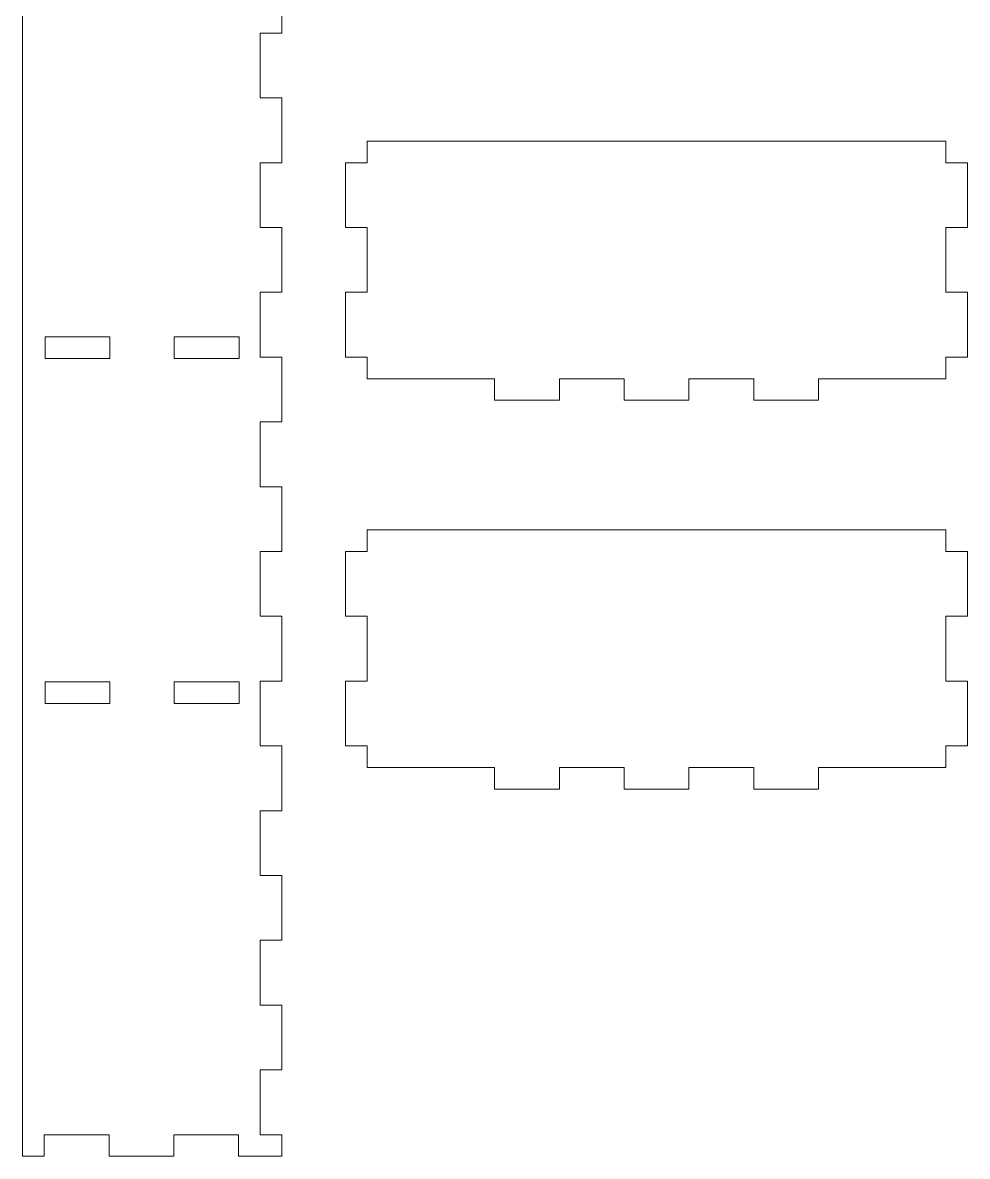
# Model space of a CAD drawing. Header units: inches. Extents: x -11.2 to 11.8, y -8.6 to 8.5.
# Drawn here: x 6.19 to 11.66, y -6.93 to -0.37 of the extents above; entities that cross this region are included whole.
import ezdxf

# ---------------------------------------------------------------- set-up
doc = ezdxf.new("R2010")
doc.units = ezdxf.units.IN
doc.header["$MEASUREMENT"] = 0
doc.layers.add('Tiny token holder', color=7, linetype='Continuous')

msp = doc.modelspace()

# ---------------------------------------------------------------- linework, layer by layer
at = {"layer": 'Tiny token holder', "color": 240, "lineweight": 9}
for points, knots in [([(6.6209, 2.8036), (6.6209, 2.8036), (6.6209, 2.9451), (6.6209, 2.9451), (6.6209, 2.9451), (6.6209, 2.9451), (6.746, 2.9451), (6.746, 2.9451), (6.746, 2.9451), (6.746, 2.9451), (6.746, 3.1326), (6.746, 3.1326), (6.746, 3.1326), (6.746, 3.1326), (6.621, 3.1326), (6.621, 3.1326), (6.621, 3.1326), (6.621, 3.1326), (6.621, 3.3195), (6.621, 3.3195), (6.621, 3.3195), (6.621, 3.3195), (6.3157, 3.3195), (6.3157, 3.3195), (6.3157, 3.3195), (6.3157, 3.3195), (6.3157, 3.4445), (6.3157, 3.4445), (6.3157, 3.4445), (6.3157, 3.4445), (6.1907, 3.4445), (6.1907, 3.4445), (6.1907, 3.4445), (6.1907, 3.4445), (6.1907, 3.3195), (6.1907, 3.3195), (6.1907, 3.3195), (6.1907, 3.3195), (6.1907, -6.8055), (6.1907, -6.8055), (6.1907, -6.8055), (6.1907, -6.8055), (6.1907, -6.9305), (6.1907, -6.9305), (6.1907, -6.9305), (6.1907, -6.9305), (6.3157, -6.9305), (6.3157, -6.9305), (6.3157, -6.9305), (6.3157, -6.9305), (6.3157, -6.8055), (6.3157, -6.8055), (6.3157, -6.8055), (6.3157, -6.8055), (6.6907, -6.8055), (6.6907, -6.8055), (6.6907, -6.8055), (6.6907, -6.8055), (6.6907, -6.9305), (6.6907, -6.9305), (6.6907, -6.9305), (6.6907, -6.9305), (7.0657, -6.9305), (7.0657, -6.9305), (7.0657, -6.9305), (7.0657, -6.9305), (7.0657, -6.8055), (7.0657, -6.8055), (7.0657, -6.8055), (7.0657, -6.8055), (7.4407, -6.8055), (7.4407, -6.8055), (7.4407, -6.8055), (7.4407, -6.8055), (7.4407, -6.9305), (7.4407, -6.9305), (7.4407, -6.9305), (7.4407, -6.9305), (7.5657, -6.9305), (7.5657, -6.9305), (7.5657, -6.9305), (7.5657, -6.9305), (7.6907, -6.9305), (7.6907, -6.9305), (7.6907, -6.9305), (7.6907, -6.9305), (7.6907, -6.8055), (7.6907, -6.8055), (7.6907, -6.8055), (7.6907, -6.8055), (7.5657, -6.8055), (7.5657, -6.8055), (7.5657, -6.8055), (7.5657, -6.8055), (7.5657, -6.4305), (7.5657, -6.4305), (7.5657, -6.4305), (7.5657, -6.4305), (7.6907, -6.4305), (7.6907, -6.4305), (7.6907, -6.4305), (7.6907, -6.4305), (7.6907, -6.0555), (7.6907, -6.0555), (7.6907, -6.0555), (7.6907, -6.0555), (7.5657, -6.0555), (7.5657, -6.0555), (7.5657, -6.0555), (7.5657, -6.0555), (7.5657, -5.6805), (7.5657, -5.6805), (7.5657, -5.6805), (7.5657, -5.6805), (7.6907, -5.6805), (7.6907, -5.6805), (7.6907, -5.6805), (7.6907, -5.6805), (7.6907, -5.3055), (7.6907, -5.3055), (7.6907, -5.3055), (7.6907, -5.3055), (7.5657, -5.3055), (7.5657, -5.3055), (7.5657, -5.3055), (7.5657, -5.3055), (7.5657, -4.9305), (7.5657, -4.9305), (7.5657, -4.9305), (7.5657, -4.9305), (7.6907, -4.9305), (7.6907, -4.9305), (7.6907, -4.9305), (7.6907, -4.9305), (7.6907, -4.5555), (7.6907, -4.5555), (7.6907, -4.5555), (7.6907, -4.5555), (7.5657, -4.5555), (7.5657, -4.5555), (7.5657, -4.5555), (7.5657, -4.5555), (7.5657, -4.1805), (7.5657, -4.1805), (7.5657, -4.1805), (7.5657, -4.1805), (7.6907, -4.1805), (7.6907, -4.1805), (7.6907, -4.1805), (7.6907, -4.1805), (7.6907, -3.8055), (7.6907, -3.8055), (7.6907, -3.8055), (7.6907, -3.8055), (7.5657, -3.8055), (7.5657, -3.8055), (7.5657, -3.8055), (7.5657, -3.8055), (7.5657, -3.4305), (7.5657, -3.4305), (7.5657, -3.4305), (7.5657, -3.4305), (7.6907, -3.4305), (7.6907, -3.4305), (7.6907, -3.4305), (7.6907, -3.4305), (7.6907, -3.0555), (7.6907, -3.0555), (7.6907, -3.0555), (7.6907, -3.0555), (7.5657, -3.0555), (7.5657, -3.0555), (7.5657, -3.0555), (7.5657, -3.0555), (7.5657, -2.6805), (7.5657, -2.6805), (7.5657, -2.6805), (7.5657, -2.6805), (7.6907, -2.6805), (7.6907, -2.6805), (7.6907, -2.6805), (7.6907, -2.6805), (7.6907, -2.3055), (7.6907, -2.3055), (7.6907, -2.3055), (7.6907, -2.3055), (7.5657, -2.3055), (7.5657, -2.3055), (7.5657, -2.3055), (7.5657, -2.3055), (7.5657, -1.9305), (7.5657, -1.9305), (7.5657, -1.9305), (7.5657, -1.9305), (7.6907, -1.9305), (7.6907, -1.9305), (7.6907, -1.9305), (7.6907, -1.9305), (7.6907, -1.5555), (7.6907, -1.5555), (7.6907, -1.5555), (7.6907, -1.5555), (7.5657, -1.5555), (7.5657, -1.5555), (7.5657, -1.5555), (7.5657, -1.5555), (7.5657, -1.1805), (7.5657, -1.1805), (7.5657, -1.1805), (7.5657, -1.1805), (7.6907, -1.1805), (7.6907, -1.1805), (7.6907, -1.1805), (7.6907, -1.1805), (7.6907, -0.8055), (7.6907, -0.8055), (7.6907, -0.8055), (7.6907, -0.8055), (7.5657, -0.8055), (7.5657, -0.8055), (7.5657, -0.8055), (7.5657, -0.8055), (7.5657, -0.4305), (7.5657, -0.4305), (7.5657, -0.4305), (7.5657, -0.4305), (7.6907, -0.4305), (7.6907, -0.4305), (7.6907, -0.4305), (7.6907, -0.4305), (7.6907, -0.0555), (7.6907, -0.0555), (7.6907, -0.0555), (7.6907, -0.0555), (7.5657, -0.0555), (7.5657, -0.0555), (7.5657, -0.0555), (7.5657, -0.0555), (7.5657, 0.3195), (7.5657, 0.3195), (7.5657, 0.3195), (7.5657, 0.3195), (7.6907, 0.3195), (7.6907, 0.3195), (7.6907, 0.3195), (7.6907, 0.3195), (7.6907, 0.6945), (7.6907, 0.6945), (7.6907, 0.6945), (7.6907, 0.6945), (7.5657, 0.6945), (7.5657, 0.6945), (7.5657, 0.6945), (7.5657, 0.6945), (7.5657, 1.0695), (7.5657, 1.0695), (7.5657, 1.0695), (7.5657, 1.0695), (7.6907, 1.0695), (7.6907, 1.0695), (7.6907, 1.0695), (7.6907, 1.0695), (7.6907, 1.4445), (7.6907, 1.4445), (7.6907, 1.4445), (7.6907, 1.4445), (7.5657, 1.4445), (7.5657, 1.4445), (7.5657, 1.4445), (7.5657, 1.4445), (7.5657, 1.5687), (7.5657, 1.5687), (7.5657, 1.5687), (7.5657, 1.5687), (7.4438, 1.5687), (7.4438, 1.5687), (7.4438, 1.5687), (7.4438, 1.5687), (7.4438, 1.4437), (7.4438, 1.4437), (7.4438, 1.4437), (7.4438, 1.4437), (7.0688, 1.4437), (7.0688, 1.4437), (7.0688, 1.4437), (7.0688, 1.4437), (7.0688, 1.5687), (7.0688, 1.5687), (7.0688, 1.5687), (7.0688, 1.5687), (6.6956, 1.5687), (6.6956, 1.5687), (6.6956, 1.5687), (6.6956, 1.5687), (6.6956, 1.4437), (6.6956, 1.4437), (6.6956, 1.4437), (6.6956, 1.4437), (6.3206, 1.4437), (6.3206, 1.4437), (6.3206, 1.4437), (6.3206, 1.4437), (6.3206, 1.5687), (6.3206, 1.5687), (6.3206, 1.5687), (6.3206, 1.5687), (6.621, 1.5687), (6.621, 1.5687), (6.621, 1.5687), (6.621, 1.5687), (6.6207, 1.7655), (6.6207, 1.7655), (6.6207, 1.7655), (6.6207, 1.7655), (6.746, 1.7655), (6.746, 1.7655), (6.746, 1.7655), (6.746, 1.7655), (6.746, 1.953), (6.746, 1.953), (6.746, 1.953), (6.746, 1.953), (6.6208, 1.953), (6.6208, 1.953), (6.6208, 1.953), (6.6208, 1.953), (6.6208, 2.1775), (6.6208, 2.1775)], [0, 0, 0, 0, 0.012048, 0.012048, 0.012048, 0.012048, 0.024096, 0.024096, 0.024096, 0.024096, 0.036145, 0.036145, 0.036145, 0.036145, 0.048193, 0.048193, 0.048193, 0.048193, 0.060241, 0.060241, 0.060241, 0.060241, 0.072289, 0.072289, 0.072289, 0.072289, 0.084337, 0.084337, 0.084337, 0.084337, 0.096386, 0.096386, 0.096386, 0.096386, 0.108434, 0.108434, 0.108434, 0.108434, 0.120482, 0.120482, 0.120482, 0.120482, 0.13253, 0.13253, 0.13253, 0.13253, 0.144578, 0.144578, 0.144578, 0.144578, 0.156627, 0.156627, 0.156627, 0.156627, 0.168675, 0.168675, 0.168675, 0.168675, 0.180723, 0.180723, 0.180723, 0.180723, 0.192771, 0.192771, 0.192771, 0.192771, 0.204819, 0.204819, 0.204819, 0.204819, 0.216867, 0.216867, 0.216867, 0.216867, 0.228916, 0.228916, 0.228916, 0.228916, 0.240964, 0.240964, 0.240964, 0.240964, 0.253012, 0.253012, 0.253012, 0.253012, 0.26506, 0.26506, 0.26506, 0.26506, 0.277108, 0.277108, 0.277108, 0.277108, 0.289157, 0.289157, 0.289157, 0.289157, 0.301205, 0.301205, 0.301205, 0.301205, 0.313253, 0.313253, 0.313253, 0.313253, 0.325301, 0.325301, 0.325301, 0.325301, 0.337349, 0.337349, 0.337349, 0.337349, 0.349398, 0.349398, 0.349398, 0.349398, 0.361446, 0.361446, 0.361446, 0.361446, 0.373494, 0.373494, 0.373494, 0.373494, 0.385542, 0.385542, 0.385542, 0.385542, 0.39759, 0.39759, 0.39759, 0.39759, 0.409639, 0.409639, 0.409639, 0.409639, 0.421687, 0.421687, 0.421687, 0.421687, 0.433735, 0.433735, 0.433735, 0.433735, 0.445783, 0.445783, 0.445783, 0.445783, 0.457831, 0.457831, 0.457831, 0.457831, 0.46988, 0.46988, 0.46988, 0.46988, 0.481928, 0.481928, 0.481928, 0.481928, 0.493976, 0.493976, 0.493976, 0.493976, 0.506024, 0.506024, 0.506024, 0.506024, 0.518072, 0.518072, 0.518072, 0.518072, 0.53012, 0.53012, 0.53012, 0.53012, 0.542169, 0.542169, 0.542169, 0.542169, 0.554217, 0.554217, 0.554217, 0.554217, 0.566265, 0.566265, 0.566265, 0.566265, 0.578313, 0.578313, 0.578313, 0.578313, 0.590361, 0.590361, 0.590361, 0.590361, 0.60241, 0.60241, 0.60241, 0.60241, 0.614458, 0.614458, 0.614458, 0.614458, 0.626506, 0.626506, 0.626506, 0.626506, 0.638554, 0.638554, 0.638554, 0.638554, 0.650602, 0.650602, 0.650602, 0.650602, 0.662651, 0.662651, 0.662651, 0.662651, 0.674699, 0.674699, 0.674699, 0.674699, 0.686747, 0.686747, 0.686747, 0.686747, 0.698795, 0.698795, 0.698795, 0.698795, 0.710843, 0.710843, 0.710843, 0.710843, 0.722892, 0.722892, 0.722892, 0.722892, 0.73494, 0.73494, 0.73494, 0.73494, 0.746988, 0.746988, 0.746988, 0.746988, 0.759036, 0.759036, 0.759036, 0.759036, 0.771084, 0.771084, 0.771084, 0.771084, 0.783133, 0.783133, 0.783133, 0.783133, 0.795181, 0.795181, 0.795181, 0.795181, 0.807229, 0.807229, 0.807229, 0.807229, 0.819277, 0.819277, 0.819277, 0.819277, 0.831325, 0.831325, 0.831325, 0.831325, 0.843373, 0.843373, 0.843373, 0.843373, 0.855422, 0.855422, 0.855422, 0.855422, 0.86747, 0.86747, 0.86747, 0.86747, 0.879518, 0.879518, 0.879518, 0.879518, 0.891566, 0.891566, 0.891566, 0.891566, 0.903614, 0.903614, 0.903614, 0.903614, 0.915663, 0.915663, 0.915663, 0.915663, 0.927711, 0.927711, 0.927711, 0.927711, 0.939759, 0.939759, 0.939759, 0.939759, 0.951807, 0.951807, 0.951807, 0.951807, 0.963855, 0.963855, 0.963855, 0.963855, 0.975904, 0.975904, 0.975904, 0.975904, 1, 1, 1, 1]), ([(11.5355, -2.4305), (11.5355, -2.4305), (11.5355, -2.3055), (11.5355, -2.3055), (11.5355, -2.3055), (11.5355, -2.3055), (11.6605, -2.3055), (11.6605, -2.3055), (11.6605, -2.3055), (11.6605, -2.3055), (11.6605, -1.9305), (11.6605, -1.9305), (11.6605, -1.9305), (11.6605, -1.9305), (11.5355, -1.9305), (11.5355, -1.9305), (11.5355, -1.9305), (11.5355, -1.9305), (11.5355, -1.5555), (11.5355, -1.5555), (11.5355, -1.5555), (11.5355, -1.5555), (11.6605, -1.5555), (11.6605, -1.5555), (11.6605, -1.5555), (11.6605, -1.5555), (11.6605, -1.1805), (11.6605, -1.1805), (11.6605, -1.1805), (11.6605, -1.1805), (11.5355, -1.1805), (11.5355, -1.1805), (11.5355, -1.1805), (11.5355, -1.1805), (11.5355, -1.0555), (11.5355, -1.0555), (11.5355, -1.0555), (11.5355, -1.0555), (8.1855, -1.0555), (8.1855, -1.0555), (8.1855, -1.0555), (8.1855, -1.0555), (8.1855, -1.1805), (8.1855, -1.1805), (8.1855, -1.1805), (8.1855, -1.1805), (8.0605, -1.1805), (8.0605, -1.1805), (8.0605, -1.1805), (8.0605, -1.1805), (8.0605, -1.5555), (8.0605, -1.5555), (8.0605, -1.5555), (8.0605, -1.5555), (8.1855, -1.5555), (8.1855, -1.5555), (8.1855, -1.5555), (8.1855, -1.5555), (8.1855, -1.9305), (8.1855, -1.9305), (8.1855, -1.9305), (8.1855, -1.9305), (8.0605, -1.9305), (8.0605, -1.9305), (8.0605, -1.9305), (8.0605, -1.9305), (8.0605, -2.3055), (8.0605, -2.3055), (8.0605, -2.3055), (8.0605, -2.3055), (8.1855, -2.3055), (8.1855, -2.3055), (8.1855, -2.3055), (8.1855, -2.3055), (8.1855, -2.4305), (8.1855, -2.4305), (8.1855, -2.4305), (8.1855, -2.4305), (8.5485, -2.4305), (8.5485, -2.4305), (8.5485, -2.4305), (8.5485, -2.4305), (8.9235, -2.4305), (8.9235, -2.4305), (8.9235, -2.4305), (8.9235, -2.4305), (8.9235, -2.5555), (8.9235, -2.5555), (8.9235, -2.5555), (8.9235, -2.5555), (9.2985, -2.5555), (9.2985, -2.5555), (9.2985, -2.5555), (9.2985, -2.5555), (9.2985, -2.4305), (9.2985, -2.4305), (9.2985, -2.4305), (9.2985, -2.4305), (9.6735, -2.4305), (9.6735, -2.4305), (9.6735, -2.4305), (9.6735, -2.4305), (9.6735, -2.5555), (9.6735, -2.5555), (9.6735, -2.5555), (9.6735, -2.5555), (10.0485, -2.5555), (10.0485, -2.5555), (10.0485, -2.5555), (10.0485, -2.5555), (10.0485, -2.4305), (10.0485, -2.4305), (10.0485, -2.4305), (10.0485, -2.4305), (10.4235, -2.4305), (10.4235, -2.4305), (10.4235, -2.4305), (10.4235, -2.4305), (10.4235, -2.5555), (10.4235, -2.5555), (10.4235, -2.5555), (10.4235, -2.5555), (10.7985, -2.5555), (10.7985, -2.5555), (10.7985, -2.5555), (10.7985, -2.5555), (10.7985, -2.4305), (10.7985, -2.4305), (10.7985, -2.4305), (10.7985, -2.4305), (11.1735, -2.4305), (11.1735, -2.4305), (11.1735, -2.4305), (11.1735, -2.4305), (11.5355, -2.4305), (11.5355, -2.4305)], [0, 0, 0, 0, 0.028571, 0.028571, 0.028571, 0.028571, 0.057143, 0.057143, 0.057143, 0.057143, 0.085714, 0.085714, 0.085714, 0.085714, 0.114286, 0.114286, 0.114286, 0.114286, 0.142857, 0.142857, 0.142857, 0.142857, 0.171429, 0.171429, 0.171429, 0.171429, 0.2, 0.2, 0.2, 0.2, 0.228571, 0.228571, 0.228571, 0.228571, 0.257143, 0.257143, 0.257143, 0.257143, 0.285714, 0.285714, 0.285714, 0.285714, 0.314286, 0.314286, 0.314286, 0.314286, 0.342857, 0.342857, 0.342857, 0.342857, 0.371429, 0.371429, 0.371429, 0.371429, 0.4, 0.4, 0.4, 0.4, 0.428571, 0.428571, 0.428571, 0.428571, 0.457143, 0.457143, 0.457143, 0.457143, 0.485714, 0.485714, 0.485714, 0.485714, 0.514286, 0.514286, 0.514286, 0.514286, 0.542857, 0.542857, 0.542857, 0.542857, 0.571429, 0.571429, 0.571429, 0.571429, 0.6, 0.6, 0.6, 0.6, 0.628571, 0.628571, 0.628571, 0.628571, 0.657143, 0.657143, 0.657143, 0.657143, 0.685714, 0.685714, 0.685714, 0.685714, 0.714286, 0.714286, 0.714286, 0.714286, 0.742857, 0.742857, 0.742857, 0.742857, 0.771429, 0.771429, 0.771429, 0.771429, 0.8, 0.8, 0.8, 0.8, 0.828571, 0.828571, 0.828571, 0.828571, 0.857143, 0.857143, 0.857143, 0.857143, 0.885714, 0.885714, 0.885714, 0.885714, 0.914286, 0.914286, 0.914286, 0.914286, 0.942857, 0.942857, 0.942857, 0.942857, 1, 1, 1, 1]), ([(6.6956, -2.1888), (6.6956, -2.1888), (6.6956, -2.3138), (6.6956, -2.3138), (6.6956, -2.3138), (6.6956, -2.3138), (6.3206, -2.3138), (6.3206, -2.3138), (6.3206, -2.3138), (6.3206, -2.3138), (6.3206, -2.1888), (6.3206, -2.1888), (6.3206, -2.1888), (6.3206, -2.1888), (6.6956, -2.1888), (6.6956, -2.1888)], [0, 0, 0, 0, 0.2, 0.2, 0.2, 0.2, 0.4, 0.4, 0.4, 0.4, 0.6, 0.6, 0.6, 0.6, 1, 1, 1, 1]), ([(7.4438, -2.1888), (7.4438, -2.1888), (7.4438, -2.3138), (7.4438, -2.3138), (7.4438, -2.3138), (7.4438, -2.3138), (7.0688, -2.3138), (7.0688, -2.3138), (7.0688, -2.3138), (7.0688, -2.3138), (7.0688, -2.1888), (7.0688, -2.1888), (7.0688, -2.1888), (7.0688, -2.1888), (7.4438, -2.1888), (7.4438, -2.1888)], [0, 0, 0, 0, 0.2, 0.2, 0.2, 0.2, 0.4, 0.4, 0.4, 0.4, 0.6, 0.6, 0.6, 0.6, 1, 1, 1, 1]), ([(11.5355, -4.6805), (11.5355, -4.6805), (11.5355, -4.5555), (11.5355, -4.5555), (11.5355, -4.5555), (11.5355, -4.5555), (11.6605, -4.5555), (11.6605, -4.5555), (11.6605, -4.5555), (11.6605, -4.5555), (11.6605, -4.1805), (11.6605, -4.1805), (11.6605, -4.1805), (11.6605, -4.1805), (11.5355, -4.1805), (11.5355, -4.1805), (11.5355, -4.1805), (11.5355, -4.1805), (11.5355, -3.8055), (11.5355, -3.8055), (11.5355, -3.8055), (11.5355, -3.8055), (11.6605, -3.8055), (11.6605, -3.8055), (11.6605, -3.8055), (11.6605, -3.8055), (11.6605, -3.4305), (11.6605, -3.4305), (11.6605, -3.4305), (11.6605, -3.4305), (11.5355, -3.4305), (11.5355, -3.4305), (11.5355, -3.4305), (11.5355, -3.4305), (11.5355, -3.3055), (11.5355, -3.3055), (11.5355, -3.3055), (11.5355, -3.3055), (8.1855, -3.3055), (8.1855, -3.3055), (8.1855, -3.3055), (8.1855, -3.3055), (8.1855, -3.4305), (8.1855, -3.4305), (8.1855, -3.4305), (8.1855, -3.4305), (8.0605, -3.4305), (8.0605, -3.4305), (8.0605, -3.4305), (8.0605, -3.4305), (8.0605, -3.8055), (8.0605, -3.8055), (8.0605, -3.8055), (8.0605, -3.8055), (8.1855, -3.8055), (8.1855, -3.8055), (8.1855, -3.8055), (8.1855, -3.8055), (8.1855, -4.1805), (8.1855, -4.1805), (8.1855, -4.1805), (8.1855, -4.1805), (8.0605, -4.1805), (8.0605, -4.1805), (8.0605, -4.1805), (8.0605, -4.1805), (8.0605, -4.5555), (8.0605, -4.5555), (8.0605, -4.5555), (8.0605, -4.5555), (8.1855, -4.5555), (8.1855, -4.5555), (8.1855, -4.5555), (8.1855, -4.5555), (8.1855, -4.6805), (8.1855, -4.6805), (8.1855, -4.6805), (8.1855, -4.6805), (8.5485, -4.6805), (8.5485, -4.6805), (8.5485, -4.6805), (8.5485, -4.6805), (8.9235, -4.6805), (8.9235, -4.6805), (8.9235, -4.6805), (8.9235, -4.6805), (8.9235, -4.8055), (8.9235, -4.8055), (8.9235, -4.8055), (8.9235, -4.8055), (9.2985, -4.8055), (9.2985, -4.8055), (9.2985, -4.8055), (9.2985, -4.8055), (9.2985, -4.6805), (9.2985, -4.6805), (9.2985, -4.6805), (9.2985, -4.6805), (9.6735, -4.6805), (9.6735, -4.6805), (9.6735, -4.6805), (9.6735, -4.6805), (9.6735, -4.8055), (9.6735, -4.8055), (9.6735, -4.8055), (9.6735, -4.8055), (10.0485, -4.8055), (10.0485, -4.8055), (10.0485, -4.8055), (10.0485, -4.8055), (10.0485, -4.6805), (10.0485, -4.6805), (10.0485, -4.6805), (10.0485, -4.6805), (10.4235, -4.6805), (10.4235, -4.6805), (10.4235, -4.6805), (10.4235, -4.6805), (10.4235, -4.8055), (10.4235, -4.8055), (10.4235, -4.8055), (10.4235, -4.8055), (10.7985, -4.8055), (10.7985, -4.8055), (10.7985, -4.8055), (10.7985, -4.8055), (10.7985, -4.6805), (10.7985, -4.6805), (10.7985, -4.6805), (10.7985, -4.6805), (11.1735, -4.6805), (11.1735, -4.6805), (11.1735, -4.6805), (11.1735, -4.6805), (11.5355, -4.6805), (11.5355, -4.6805)], [0, 0, 0, 0, 0.028571, 0.028571, 0.028571, 0.028571, 0.057143, 0.057143, 0.057143, 0.057143, 0.085714, 0.085714, 0.085714, 0.085714, 0.114286, 0.114286, 0.114286, 0.114286, 0.142857, 0.142857, 0.142857, 0.142857, 0.171429, 0.171429, 0.171429, 0.171429, 0.2, 0.2, 0.2, 0.2, 0.228571, 0.228571, 0.228571, 0.228571, 0.257143, 0.257143, 0.257143, 0.257143, 0.285714, 0.285714, 0.285714, 0.285714, 0.314286, 0.314286, 0.314286, 0.314286, 0.342857, 0.342857, 0.342857, 0.342857, 0.371429, 0.371429, 0.371429, 0.371429, 0.4, 0.4, 0.4, 0.4, 0.428571, 0.428571, 0.428571, 0.428571, 0.457143, 0.457143, 0.457143, 0.457143, 0.485714, 0.485714, 0.485714, 0.485714, 0.514286, 0.514286, 0.514286, 0.514286, 0.542857, 0.542857, 0.542857, 0.542857, 0.571429, 0.571429, 0.571429, 0.571429, 0.6, 0.6, 0.6, 0.6, 0.628571, 0.628571, 0.628571, 0.628571, 0.657143, 0.657143, 0.657143, 0.657143, 0.685714, 0.685714, 0.685714, 0.685714, 0.714286, 0.714286, 0.714286, 0.714286, 0.742857, 0.742857, 0.742857, 0.742857, 0.771429, 0.771429, 0.771429, 0.771429, 0.8, 0.8, 0.8, 0.8, 0.828571, 0.828571, 0.828571, 0.828571, 0.857143, 0.857143, 0.857143, 0.857143, 0.885714, 0.885714, 0.885714, 0.885714, 0.914286, 0.914286, 0.914286, 0.914286, 0.942857, 0.942857, 0.942857, 0.942857, 1, 1, 1, 1]), ([(6.6956, -4.185), (6.6956, -4.185), (6.6956, -4.31), (6.6956, -4.31), (6.6956, -4.31), (6.6956, -4.31), (6.3206, -4.31), (6.3206, -4.31), (6.3206, -4.31), (6.3206, -4.31), (6.3206, -4.185), (6.3206, -4.185), (6.3206, -4.185), (6.3206, -4.185), (6.6956, -4.185), (6.6956, -4.185)], [0, 0, 0, 0, 0.2, 0.2, 0.2, 0.2, 0.4, 0.4, 0.4, 0.4, 0.6, 0.6, 0.6, 0.6, 1, 1, 1, 1]), ([(7.4438, -4.185), (7.4438, -4.185), (7.4438, -4.31), (7.4438, -4.31), (7.4438, -4.31), (7.4438, -4.31), (7.0688, -4.31), (7.0688, -4.31), (7.0688, -4.31), (7.0688, -4.31), (7.0688, -4.185), (7.0688, -4.185), (7.0688, -4.185), (7.0688, -4.185), (7.4438, -4.185), (7.4438, -4.185)], [0, 0, 0, 0, 0.2, 0.2, 0.2, 0.2, 0.4, 0.4, 0.4, 0.4, 0.6, 0.6, 0.6, 0.6, 1, 1, 1, 1])]:
    msp.add_open_spline(points, degree=3, knots=knots, dxfattribs=at)

doc.saveas('drawing.dxf')
